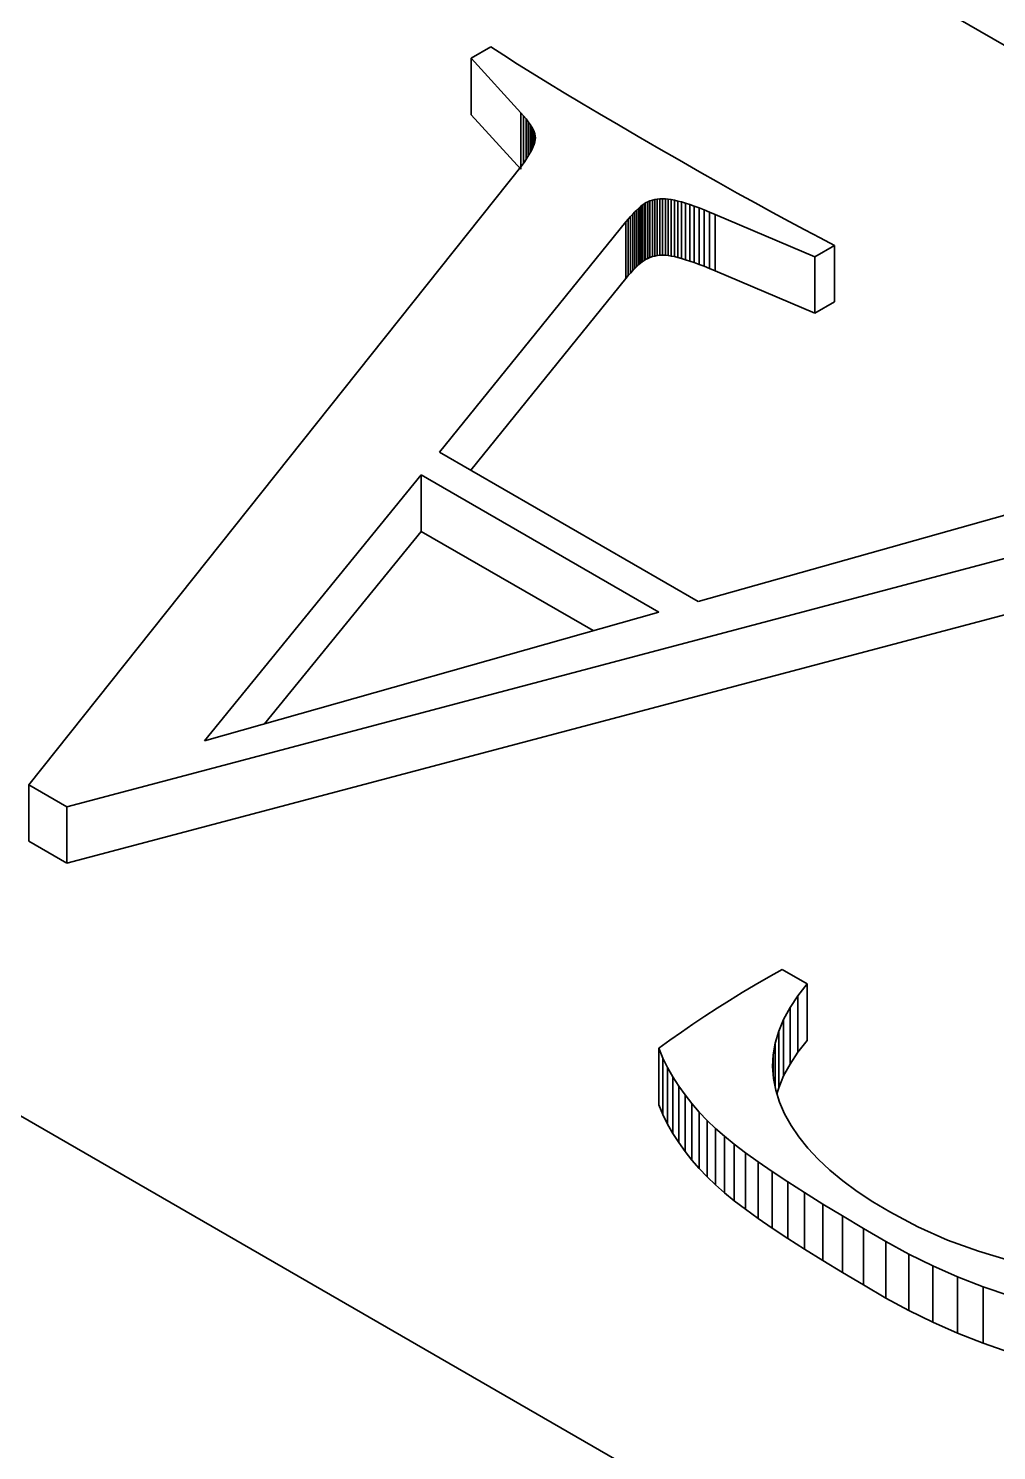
# Model space of a CAD drawing. Header units: millimetres. Extents: x -148 to 148, y -105 to 105.
# Drawn here: x 37.818 to 39.217, y 18.95 to 21.006 of the extents above; entities that cross this region are included whole.
import ezdxf

# ---------------------------------------------------------------- set-up
doc = ezdxf.new("R2010")
doc.units = ezdxf.units.MM
doc.layers.add('粗实线层', color=7, linetype='Continuous', lineweight=35)

msp = doc.modelspace()

# ---------------------------------------------------------------- linework, layer by layer
at = {"layer": '粗实线层', "color": 7, "lineweight": 35, "ltscale": 0.236784}
for p, q in [((34.4729, 23.7267), (42.6753, 18.991)), ((40.554, 17.8479), (32.3516, 22.5836))]:
    msp.add_line(p, q, dxfattribs=at)
at = {"layer": '粗实线层', "color": 7, "lineweight": 35, "ltscale": 0.000821026}
for p, q in [((38.4577, 20.9624), (38.4861, 20.9788)), ((38.9829, 20.6103), (38.9545, 20.5939))]:
    msp.add_line(p, q, dxfattribs=at)
at = {"layer": '粗实线层', "color": 7, "lineweight": 35, "ltscale": 0.000559232}
msp.add_line((38.4861, 20.9788), (38.5049, 20.9667), dxfattribs=at)
at = {"layer": '粗实线层', "color": 7, "lineweight": 35, "ltscale": 0.000592757}
msp.add_line((38.5049, 20.9667), (38.525, 20.954), dxfattribs=at)
at = {"layer": '粗实线层', "color": 7, "lineweight": 35, "ltscale": 0.002041}
for p, q in [((38.4577, 20.8807), (38.4577, 20.9624)), ((38.5297, 20.8019), (38.5297, 20.8836)), ((38.7305, 20.6776), (38.7305, 20.7592)), ((38.7344, 20.6777), (38.7344, 20.7594)), ((38.7384, 20.6776), (38.7384, 20.7592)), ((38.6942, 20.6586), (38.6942, 20.7403)), ((38.6971, 20.6615), (38.6971, 20.7431)), ((38.6999, 20.6641), (38.6999, 20.7457)), ((38.7025, 20.6664), (38.7025, 20.748)), ((38.7051, 20.6684), (38.7051, 20.7501)), ((38.7076, 20.6702), (38.7076, 20.7518)), ((38.7099, 20.6716), (38.7099, 20.7533)), ((38.713, 20.6732), (38.713, 20.7549)), ((38.7162, 20.6746), (38.7162, 20.7563)), ((38.7196, 20.6757), (38.7196, 20.7574)), ((38.7231, 20.6766), (38.7231, 20.7583)), ((38.7267, 20.6772), (38.7267, 20.7589)), ((38.7426, 20.6772), (38.7426, 20.7588)), ((38.7469, 20.6766), (38.7469, 20.7582)), ((38.7514, 20.6757), (38.7514, 20.7573)), ((38.7564, 20.6745), (38.7564, 20.7561)), ((38.7617, 20.673), (38.7617, 20.7547)), ((38.7675, 20.6713), (38.7675, 20.7529)), ((38.7737, 20.6693), (38.7737, 20.7509)), ((38.7872, 20.6645), (38.7872, 20.7461)), ((38.7945, 20.6617), (38.7945, 20.7433)), ((38.8022, 20.6586), (38.8022, 20.7402)), ((38.6814, 20.6443), (38.6814, 20.7259)), ((38.6848, 20.6483), (38.6848, 20.7299)), ((38.688, 20.652), (38.688, 20.7337)), ((38.6912, 20.6555), (38.6912, 20.7371)), ((38.8104, 20.6552), (38.8104, 20.7368)), ((38.9829, 20.6103), (38.9829, 20.692)), ((38.9545, 20.5939), (38.9545, 20.6755)), ((38.3856, 20.2786), (38.3856, 20.3602)), ((37.8186, 19.8308), (37.8186, 19.9125)), ((37.8736, 19.7991), (37.8736, 19.8807)), ((38.9431, 19.5429), (38.9431, 19.6245)), ((38.9185, 19.5087), (38.9185, 19.5904)), ((38.9298, 19.5258), (38.9298, 19.6074)), ((38.9093, 19.4916), (38.9093, 19.5733)), ((38.9022, 19.4745), (38.9022, 19.5562)), ((38.7288, 19.4498), (38.7288, 19.5315)), ((38.7349, 19.4357), (38.7349, 19.5174)), ((38.7417, 19.422), (38.7417, 19.5036)), ((38.7493, 19.4085), (38.7493, 19.4901)), ((38.7668, 19.3825), (38.7668, 19.4641)), ((38.7766, 19.3699), (38.7766, 19.4516)), ((38.7872, 19.3577), (38.7872, 19.4393)), ((38.7986, 19.3458), (38.7986, 19.4274)), ((38.8108, 19.3341), (38.8108, 19.4158)), ((38.8237, 19.3228), (38.8237, 19.4045)), ((38.8379, 19.3112), (38.8379, 19.3929)), ((38.8542, 19.2989), (38.8542, 19.3805)), ((38.8725, 19.2857), (38.8725, 19.3673)), ((38.8928, 19.2717), (38.8928, 19.3533)), ((38.9152, 19.2568), (38.9152, 19.3385)), ((38.9395, 19.2412), (38.9395, 19.3229)), ((38.9658, 19.2248), (38.9658, 19.3064)), ((38.9942, 19.2075), (38.9942, 19.2892)), ((39.0569, 19.1706), (39.0569, 19.2523)), ((39.0902, 19.1524), (39.0902, 19.2341)), ((39.1247, 19.1355), (39.1247, 19.2171)), ((39.1606, 19.1197), (39.1606, 19.2014)), ((39.1977, 19.1053), (39.1977, 19.1869))]:
    msp.add_line(p, q, dxfattribs=at)
at = {"layer": '粗实线层', "color": 7, "lineweight": 35, "ltscale": 0.00267}
for p, q in [((38.5297, 20.8836), (38.4577, 20.9624)), ((38.5297, 20.8019), (38.4577, 20.8807))]:
    msp.add_line(p, q, dxfattribs=at)
at = {"layer": '粗实线层', "color": 7, "lineweight": 35, "ltscale": 0.000625662}
msp.add_line((38.525, 20.954), (38.5462, 20.9408), dxfattribs=at)
at = {"layer": '粗实线层', "color": 7, "lineweight": 35, "ltscale": 0.00065916}
msp.add_line((38.5462, 20.9408), (38.5687, 20.927), dxfattribs=at)
at = {"layer": '粗实线层', "color": 7, "lineweight": 35, "ltscale": 0.000692433}
msp.add_line((38.5687, 20.927), (38.5923, 20.9126), dxfattribs=at)
at = {"layer": '粗实线层', "color": 7, "lineweight": 35, "ltscale": 0.000725525}
msp.add_line((38.5923, 20.9126), (38.6172, 20.8976), dxfattribs=at)
at = {"layer": '粗实线层', "color": 7, "lineweight": 35, "ltscale": 0.000149751}
msp.add_line((38.5337, 20.8791), (38.5297, 20.8836), dxfattribs=at)
at = {"layer": '粗实线层', "color": 7, "lineweight": 35, "ltscale": 0.000758961}
msp.add_line((38.6172, 20.8976), (38.6433, 20.8821), dxfattribs=at)
at = {"layer": '粗实线层', "color": 7, "lineweight": 35, "ltscale": 0.001702}
msp.add_line((38.5337, 20.811), (38.5337, 20.8791), dxfattribs=at)
at = {"layer": '粗实线层', "color": 7, "lineweight": 35, "ltscale": 0.000139543}
msp.add_line((38.5372, 20.8748), (38.5337, 20.8791), dxfattribs=at)
at = {"layer": '粗实线层', "color": 7, "lineweight": 35, "ltscale": 0.001465}
msp.add_line((38.5372, 20.8162), (38.5372, 20.8748), dxfattribs=at)
at = {"layer": '粗实线层', "color": 7, "lineweight": 35, "ltscale": 0.000129017}
msp.add_line((38.5404, 20.8706), (38.5372, 20.8748), dxfattribs=at)
at = {"layer": '粗实线层', "color": 7, "lineweight": 35, "ltscale": 0.001239}
msp.add_line((38.5404, 20.8211), (38.5404, 20.8706), dxfattribs=at)
at = {"layer": '粗实线层', "color": 7, "lineweight": 35, "ltscale": 0.000118725}
msp.add_line((38.5431, 20.8667), (38.5404, 20.8706), dxfattribs=at)
at = {"layer": '粗实线层', "color": 7, "lineweight": 35, "ltscale": 0.001025}
msp.add_line((38.5431, 20.8257), (38.5431, 20.8667), dxfattribs=at)
at = {"layer": '粗实线层', "color": 7, "lineweight": 35, "ltscale": 0.000109136}
msp.add_line((38.5454, 20.863), (38.5431, 20.8667), dxfattribs=at)
at = {"layer": '粗实线层', "color": 7, "lineweight": 35, "ltscale": 0.000823975}
msp.add_line((38.5454, 20.8301), (38.5454, 20.863), dxfattribs=at)
at = {"layer": '粗实线层', "color": 7, "lineweight": 35, "ltscale": 9.98329e-05}
msp.add_line((38.5473, 20.8595), (38.5454, 20.863), dxfattribs=at)
at = {"layer": '粗实线层', "color": 7, "lineweight": 35, "ltscale": 0.000792606}
msp.add_line((38.6433, 20.8821), (38.6706, 20.866), dxfattribs=at)
at = {"layer": '粗实线层', "color": 7, "lineweight": 35, "ltscale": 0.000825741}
msp.add_line((38.6706, 20.866), (38.6991, 20.8493), dxfattribs=at)
at = {"layer": '粗实线层', "color": 7, "lineweight": 35, "ltscale": 0.000634384}
msp.add_line((38.5473, 20.8341), (38.5473, 20.8595), dxfattribs=at)
at = {"layer": '粗实线层', "color": 7, "lineweight": 35, "ltscale": 9.05177e-05}
msp.add_line((38.5487, 20.8562), (38.5473, 20.8595), dxfattribs=at)
at = {"layer": '粗实线层', "color": 7, "lineweight": 35, "ltscale": 0.000457382}
msp.add_line((38.5487, 20.8379), (38.5487, 20.8562), dxfattribs=at)
at = {"layer": '粗实线层', "color": 7, "lineweight": 35, "ltscale": 8.20293e-05}
msp.add_line((38.5498, 20.8531), (38.5487, 20.8562), dxfattribs=at)
at = {"layer": '粗实线层', "color": 7, "lineweight": 35, "ltscale": 8.53581e-05}
msp.add_line((38.5489, 20.8384), (38.5498, 20.8416), dxfattribs=at)
at = {"layer": '粗实线层', "color": 7, "lineweight": 35, "ltscale": 0.000292587}
msp.add_line((38.5498, 20.8414), (38.5498, 20.8531), dxfattribs=at)
at = {"layer": '粗实线层', "color": 7, "lineweight": 35, "ltscale": 7.48935e-05}
msp.add_line((38.5504, 20.8502), (38.5498, 20.8531), dxfattribs=at)
at = {"layer": '粗实线层', "color": 7, "lineweight": 35, "ltscale": 7.68385e-05}
msp.add_line((38.5498, 20.8416), (38.5504, 20.8447), dxfattribs=at)
at = {"layer": '粗实线层', "color": 7, "lineweight": 35, "ltscale": 6.84916e-05}
msp.add_line((38.5506, 20.8474), (38.5504, 20.8502), dxfattribs=at)
at = {"layer": '粗实线层', "color": 7, "lineweight": 35, "ltscale": 6.92239e-05}
msp.add_line((38.5504, 20.8447), (38.5506, 20.8474), dxfattribs=at)
at = {"layer": '粗实线层', "color": 7, "lineweight": 35, "ltscale": 0.000859217}
msp.add_line((38.6991, 20.8493), (38.7289, 20.8321), dxfattribs=at)
at = {"layer": '粗实线层', "color": 7, "lineweight": 35, "ltscale": 0.000135501}
msp.add_line((38.5385, 20.818), (38.5413, 20.8226), dxfattribs=at)
at = {"layer": '粗实线层', "color": 7, "lineweight": 35, "ltscale": 0.000124535}
msp.add_line((38.5413, 20.8226), (38.5438, 20.8269), dxfattribs=at)
at = {"layer": '粗实线层', "color": 7, "lineweight": 35, "ltscale": 0.000114478}
msp.add_line((38.5438, 20.8269), (38.5459, 20.831), dxfattribs=at)
at = {"layer": '粗实线层', "color": 7, "lineweight": 35, "ltscale": 0.0001045}
msp.add_line((38.5459, 20.831), (38.5476, 20.8348), dxfattribs=at)
at = {"layer": '粗实线层', "color": 7, "lineweight": 35, "ltscale": 9.45191e-05}
msp.add_line((38.5476, 20.8348), (38.5489, 20.8384), dxfattribs=at)
at = {"layer": '粗实线层', "color": 7, "lineweight": 35, "ltscale": 0.000860767}
msp.add_line((38.7289, 20.8321), (38.7587, 20.8149), dxfattribs=at)
at = {"layer": '粗实线层', "color": 7, "lineweight": 35, "ltscale": 0.028618}
msp.add_line((37.8186, 19.9125), (38.5316, 20.808), dxfattribs=at)
at = {"layer": '粗实线层', "color": 7, "lineweight": 35, "ltscale": 0.000156631}
msp.add_line((38.5316, 20.808), (38.5352, 20.8131), dxfattribs=at)
at = {"layer": '粗实线层', "color": 7, "lineweight": 35, "ltscale": 0.000145582}
msp.add_line((38.5352, 20.8131), (38.5385, 20.818), dxfattribs=at)
at = {"layer": '粗实线层', "color": 7, "lineweight": 35, "ltscale": 0.000830718}
msp.add_line((38.7587, 20.8149), (38.7876, 20.7985), dxfattribs=at)
at = {"layer": '粗实线层', "color": 7, "lineweight": 35, "ltscale": 0.000800634}
msp.add_line((38.7876, 20.7985), (38.8154, 20.7827), dxfattribs=at)
at = {"layer": '粗实线层', "color": 7, "lineweight": 35, "ltscale": 0.000770419}
msp.add_line((38.8154, 20.7827), (38.8423, 20.7676), dxfattribs=at)
at = {"layer": '粗实线层', "color": 7, "lineweight": 35, "ltscale": 9.46668e-05}
for p, q in [((38.7305, 20.7592), (38.7267, 20.7589)), ((38.7305, 20.6776), (38.7267, 20.6772))]:
    msp.add_line(p, q, dxfattribs=at)
at = {"layer": '粗实线层', "color": 7, "lineweight": 35, "ltscale": 9.73226e-05}
msp.add_line((38.7344, 20.7594), (38.7305, 20.7592), dxfattribs=at)
at = {"layer": '粗实线层', "color": 7, "lineweight": 35, "ltscale": 0.000100767}
for p, q in [((38.7384, 20.7592), (38.7344, 20.7594)), ((38.7384, 20.6776), (38.7344, 20.6777))]:
    msp.add_line(p, q, dxfattribs=at)
at = {"layer": '粗实线层', "color": 7, "lineweight": 35, "ltscale": 0.000104577}
for p, q in [((38.7426, 20.7588), (38.7384, 20.7592)), ((38.7426, 20.6772), (38.7384, 20.6776))]:
    msp.add_line(p, q, dxfattribs=at)
at = {"layer": '粗实线层', "color": 7, "lineweight": 35, "ltscale": 0.000740551}
msp.add_line((38.8423, 20.7676), (38.8682, 20.7533), dxfattribs=at)
at = {"layer": '粗实线层', "color": 7, "lineweight": 35, "ltscale": 0.000109272}
for p, q in [((38.6942, 20.7403), (38.6912, 20.7371)), ((38.6942, 20.6586), (38.6912, 20.6555))]:
    msp.add_line(p, q, dxfattribs=at)
at = {"layer": '粗实线层', "color": 7, "lineweight": 35, "ltscale": 0.000102232}
for p, q in [((38.6971, 20.7431), (38.6942, 20.7403)), ((38.6971, 20.6615), (38.6942, 20.6586))]:
    msp.add_line(p, q, dxfattribs=at)
at = {"layer": '粗实线层', "color": 7, "lineweight": 35, "ltscale": 9.52827e-05}
for p, q in [((38.6999, 20.7457), (38.6971, 20.7431)), ((38.6999, 20.6641), (38.6971, 20.6615))]:
    msp.add_line(p, q, dxfattribs=at)
at = {"layer": '粗实线层', "color": 7, "lineweight": 35, "ltscale": 8.81732e-05}
msp.add_line((38.7025, 20.748), (38.6999, 20.7457), dxfattribs=at)
at = {"layer": '粗实线层', "color": 7, "lineweight": 35, "ltscale": 8.17387e-05}
msp.add_line((38.7051, 20.7501), (38.7025, 20.748), dxfattribs=at)
at = {"layer": '粗实线层', "color": 7, "lineweight": 35, "ltscale": 7.4943e-05}
for p, q in [((38.7076, 20.7518), (38.7051, 20.7501)), ((38.7076, 20.6702), (38.7051, 20.6684))]:
    msp.add_line(p, q, dxfattribs=at)
at = {"layer": '粗实线层', "color": 7, "lineweight": 35, "ltscale": 6.89026e-05}
for p, q in [((38.7099, 20.7533), (38.7076, 20.7518)), ((38.7099, 20.6716), (38.7076, 20.6702))]:
    msp.add_line(p, q, dxfattribs=at)
at = {"layer": '粗实线层', "color": 7, "lineweight": 35, "ltscale": 8.73599e-05}
for p, q in [((38.713, 20.7549), (38.7099, 20.7533)), ((38.713, 20.6732), (38.7099, 20.6716))]:
    msp.add_line(p, q, dxfattribs=at)
at = {"layer": '粗实线层', "color": 7, "lineweight": 35, "ltscale": 8.78574e-05}
for p, q in [((38.7162, 20.7563), (38.713, 20.7549)), ((38.7162, 20.6746), (38.713, 20.6732))]:
    msp.add_line(p, q, dxfattribs=at)
at = {"layer": '粗实线层', "color": 7, "lineweight": 35, "ltscale": 8.89054e-05}
for p, q in [((38.7196, 20.7574), (38.7162, 20.7563)), ((38.7196, 20.6757), (38.7162, 20.6746))]:
    msp.add_line(p, q, dxfattribs=at)
at = {"layer": '粗实线层', "color": 7, "lineweight": 35, "ltscale": 9.0022e-05}
for p, q in [((38.7231, 20.7583), (38.7196, 20.7574)), ((38.7231, 20.6766), (38.7196, 20.6757))]:
    msp.add_line(p, q, dxfattribs=at)
at = {"layer": '粗实线层', "color": 7, "lineweight": 35, "ltscale": 9.20631e-05}
msp.add_line((38.7267, 20.7589), (38.7231, 20.7583), dxfattribs=at)
at = {"layer": '粗实线层', "color": 7, "lineweight": 35, "ltscale": 0.000108384}
for p, q in [((38.7469, 20.7582), (38.7426, 20.7588)), ((38.7469, 20.6766), (38.7426, 20.6772))]:
    msp.add_line(p, q, dxfattribs=at)
at = {"layer": '粗实线层', "color": 7, "lineweight": 35, "ltscale": 0.000116333}
msp.add_line((38.7514, 20.7573), (38.7469, 20.7582), dxfattribs=at)
at = {"layer": '粗实线层', "color": 7, "lineweight": 35, "ltscale": 0.00012741}
msp.add_line((38.7564, 20.7561), (38.7514, 20.7573), dxfattribs=at)
at = {"layer": '粗实线层', "color": 7, "lineweight": 35, "ltscale": 0.000138713}
for p, q in [((38.7617, 20.7547), (38.7564, 20.7561)), ((38.7617, 20.673), (38.7564, 20.6745))]:
    msp.add_line(p, q, dxfattribs=at)
at = {"layer": '粗实线层', "color": 7, "lineweight": 35, "ltscale": 0.000150135}
for p, q in [((38.7675, 20.7529), (38.7617, 20.7547)), ((38.7675, 20.6713), (38.7617, 20.673))]:
    msp.add_line(p, q, dxfattribs=at)
at = {"layer": '粗实线层', "color": 7, "lineweight": 35, "ltscale": 0.000162013}
for p, q in [((38.7737, 20.7509), (38.7675, 20.7529)), ((38.7737, 20.6693), (38.7675, 20.6713))]:
    msp.add_line(p, q, dxfattribs=at)
at = {"layer": '粗实线层', "color": 7, "lineweight": 35, "ltscale": 0.000173115}
msp.add_line((38.7802, 20.7487), (38.7737, 20.7509), dxfattribs=at)
at = {"layer": '粗实线层', "color": 7, "lineweight": 35, "ltscale": 0.002042}
for p, q in [((38.7802, 20.667), (38.7802, 20.7487)), ((38.7577, 19.3953), (38.7577, 19.477)), ((39.0245, 19.1895), (39.0245, 19.2711))]:
    msp.add_line(p, q, dxfattribs=at)
at = {"layer": '粗实线层', "color": 7, "lineweight": 35, "ltscale": 0.00018538}
msp.add_line((38.7872, 20.7461), (38.7802, 20.7487), dxfattribs=at)
at = {"layer": '粗实线层', "color": 7, "lineweight": 35, "ltscale": 0.000196454}
msp.add_line((38.7945, 20.7433), (38.7872, 20.7461), dxfattribs=at)
at = {"layer": '粗实线层', "color": 7, "lineweight": 35, "ltscale": 0.000208686}
for p, q in [((38.8022, 20.7402), (38.7945, 20.7433)), ((38.8022, 20.6586), (38.7945, 20.6617))]:
    msp.add_line(p, q, dxfattribs=at)
at = {"layer": '粗实线层', "color": 7, "lineweight": 35, "ltscale": 0.000220108}
msp.add_line((38.8104, 20.7368), (38.8022, 20.7402), dxfattribs=at)
at = {"layer": '粗实线层', "color": 7, "lineweight": 35, "ltscale": 0.000710549}
msp.add_line((38.8682, 20.7533), (38.8931, 20.7396), dxfattribs=at)
at = {"layer": '粗实线层', "color": 7, "lineweight": 35, "ltscale": 0.000680196}
msp.add_line((38.8931, 20.7396), (38.9171, 20.7267), dxfattribs=at)
at = {"layer": '粗实线层', "color": 7, "lineweight": 35, "ltscale": 0.010703}
msp.add_line((38.6814, 20.7259), (38.4122, 20.3931), dxfattribs=at)
at = {"layer": '粗实线层', "color": 7, "lineweight": 35, "ltscale": 0.0001308}
for p, q in [((38.6848, 20.7299), (38.6814, 20.7259)), ((38.6848, 20.6483), (38.6814, 20.6443))]:
    msp.add_line(p, q, dxfattribs=at)
at = {"layer": '粗实线层', "color": 7, "lineweight": 35, "ltscale": 0.000123592}
for p, q in [((38.688, 20.7337), (38.6848, 20.7299)), ((38.688, 20.652), (38.6848, 20.6483))]:
    msp.add_line(p, q, dxfattribs=at)
at = {"layer": '粗实线层', "color": 7, "lineweight": 35, "ltscale": 0.000116396}
for p, q in [((38.6912, 20.7371), (38.688, 20.7337)), ((38.6912, 20.6555), (38.688, 20.652))]:
    msp.add_line(p, q, dxfattribs=at)
at = {"layer": '粗实线层', "color": 7, "lineweight": 35, "ltscale": 0.003915}
for p, q in [((38.9545, 20.6755), (38.8104, 20.7368)), ((38.9545, 20.5939), (38.8104, 20.6552))]:
    msp.add_line(p, q, dxfattribs=at)
at = {"layer": '粗实线层', "color": 7, "lineweight": 35, "ltscale": 0.000650563}
msp.add_line((38.9171, 20.7267), (38.94, 20.7144), dxfattribs=at)
at = {"layer": '粗实线层', "color": 7, "lineweight": 35, "ltscale": 0.000620435}
msp.add_line((38.94, 20.7144), (38.962, 20.7028), dxfattribs=at)
at = {"layer": '粗实线层', "color": 7, "lineweight": 35, "ltscale": 0.000590157}
msp.add_line((38.962, 20.7028), (38.9829, 20.692), dxfattribs=at)
at = {"layer": '粗实线层', "color": 7, "lineweight": 35, "ltscale": 9.21271e-05}
msp.add_line((38.7267, 20.6772), (38.7231, 20.6766), dxfattribs=at)
at = {"layer": '粗实线层', "color": 7, "lineweight": 35, "ltscale": 9.73114e-05}
msp.add_line((38.7344, 20.6777), (38.7305, 20.6776), dxfattribs=at)
at = {"layer": '粗实线层', "color": 7, "lineweight": 35, "ltscale": 0.000821217}
msp.add_line((38.9829, 20.692), (38.9545, 20.6755), dxfattribs=at)
at = {"layer": '粗实线层', "color": 7, "lineweight": 35, "ltscale": 8.84228e-05}
msp.add_line((38.7025, 20.6664), (38.6999, 20.6641), dxfattribs=at)
at = {"layer": '粗实线层', "color": 7, "lineweight": 35, "ltscale": 8.15025e-05}
msp.add_line((38.7051, 20.6684), (38.7025, 20.6664), dxfattribs=at)
at = {"layer": '粗实线层', "color": 7, "lineweight": 35, "ltscale": 0.000116259}
msp.add_line((38.7514, 20.6757), (38.7469, 20.6766), dxfattribs=at)
at = {"layer": '粗实线层', "color": 7, "lineweight": 35, "ltscale": 0.000127498}
msp.add_line((38.7564, 20.6745), (38.7514, 20.6757), dxfattribs=at)
at = {"layer": '粗实线层', "color": 7, "lineweight": 35, "ltscale": 0.00017324}
msp.add_line((38.7802, 20.667), (38.7737, 20.6693), dxfattribs=at)
at = {"layer": '粗实线层', "color": 7, "lineweight": 35, "ltscale": 0.000185118}
msp.add_line((38.7872, 20.6645), (38.7802, 20.667), dxfattribs=at)
at = {"layer": '粗实线层', "color": 7, "lineweight": 35, "ltscale": 0.000196591}
msp.add_line((38.7945, 20.6617), (38.7872, 20.6645), dxfattribs=at)
at = {"layer": '粗实线层', "color": 7, "lineweight": 35, "ltscale": 0.000219963}
msp.add_line((38.8104, 20.6552), (38.8022, 20.6586), dxfattribs=at)
at = {"layer": '粗实线层', "color": 7, "lineweight": 35, "ltscale": 0.008913}
msp.add_line((38.6814, 20.6443), (38.4572, 20.3671), dxfattribs=at)
at = {"layer": '粗实线层', "color": 7, "lineweight": 35, "ltscale": 0.010784}
msp.add_line((38.4122, 20.3931), (38.7857, 20.1774), dxfattribs=at)
at = {"layer": '粗实线层', "color": 7, "lineweight": 35, "ltscale": 0.012389}
msp.add_line((38.3856, 20.3602), (38.0727, 19.9759), dxfattribs=at)
at = {"layer": '粗实线层', "color": 7, "lineweight": 35, "ltscale": 0.009908}
msp.add_line((38.7289, 20.1621), (38.3856, 20.3602), dxfattribs=at)
at = {"layer": '粗实线层', "color": 7, "lineweight": 35, "ltscale": 0.015365}
msp.add_line((38.7857, 20.1774), (39.3774, 20.3438), dxfattribs=at)
at = {"layer": '粗实线层', "color": 7, "lineweight": 35, "ltscale": 0.040607}
for p, q in [((39.4437, 20.2967), (37.8736, 19.8807)), ((39.4437, 20.2151), (37.8736, 19.7991))]:
    msp.add_line(p, q, dxfattribs=at)
at = {"layer": '粗实线层', "color": 7, "lineweight": 35, "ltscale": 0.008966}
msp.add_line((38.3856, 20.2786), (38.1592, 20.0005), dxfattribs=at)
at = {"layer": '粗实线层', "color": 7, "lineweight": 35, "ltscale": 0.00717}
msp.add_line((38.634, 20.1352), (38.3856, 20.2786), dxfattribs=at)
at = {"layer": '粗实线层', "color": 7, "lineweight": 35, "ltscale": 0.01705}
msp.add_line((38.0727, 19.9759), (38.7289, 20.1621), dxfattribs=at)
at = {"layer": '粗实线层', "color": 7, "lineweight": 35, "ltscale": 0.001588}
for p, q in [((37.8736, 19.8807), (37.8186, 19.9125)), ((37.8736, 19.7991), (37.8186, 19.8308))]:
    msp.add_line(p, q, dxfattribs=at)
at = {"layer": '粗实线层', "color": 7, "lineweight": 35, "ltscale": 0.000553079}
msp.add_line((38.8684, 19.6232), (38.8876, 19.6343), dxfattribs=at)
at = {"layer": '粗实线层', "color": 7, "lineweight": 35, "ltscale": 0.000560415}
msp.add_line((38.8876, 19.6343), (38.9071, 19.6453), dxfattribs=at)
at = {"layer": '粗实线层', "color": 7, "lineweight": 35, "ltscale": 0.00104}
msp.add_line((38.9071, 19.6453), (38.9431, 19.6245), dxfattribs=at)
at = {"layer": '粗实线层', "color": 7, "lineweight": 35, "ltscale": 0.000539157}
msp.add_line((38.8312, 19.6008), (38.8496, 19.6121), dxfattribs=at)
at = {"layer": '粗实线层', "color": 7, "lineweight": 35, "ltscale": 0.000546011}
msp.add_line((38.8496, 19.6121), (38.8684, 19.6232), dxfattribs=at)
at = {"layer": '粗实线层', "color": 7, "lineweight": 35, "ltscale": 0.000542108}
for p, q in [((38.9431, 19.6245), (38.9298, 19.6074)), ((38.9431, 19.5429), (38.9298, 19.5258))]:
    msp.add_line(p, q, dxfattribs=at)
at = {"layer": '粗实线层', "color": 7, "lineweight": 35, "ltscale": 0.000525451}
msp.add_line((38.7956, 19.578), (38.8132, 19.5895), dxfattribs=at)
at = {"layer": '粗实线层', "color": 7, "lineweight": 35, "ltscale": 0.000532138}
msp.add_line((38.8132, 19.5895), (38.8312, 19.6008), dxfattribs=at)
at = {"layer": '粗实线层', "color": 7, "lineweight": 35, "ltscale": 0.000485233}
msp.add_line((38.9185, 19.5904), (38.9093, 19.5733), dxfattribs=at)
at = {"layer": '粗实线层', "color": 7, "lineweight": 35, "ltscale": 0.000511761}
for p, q in [((38.9298, 19.6074), (38.9185, 19.5904)), ((38.9298, 19.5258), (38.9185, 19.5087))]:
    msp.add_line(p, q, dxfattribs=at)
at = {"layer": '粗实线层', "color": 7, "lineweight": 35, "ltscale": 0.000518741}
msp.add_line((38.7783, 19.5665), (38.7956, 19.578), dxfattribs=at)
at = {"layer": '粗实线层', "color": 7, "lineweight": 35, "ltscale": 0.0004624}
msp.add_line((38.9093, 19.5733), (38.9022, 19.5562), dxfattribs=at)
at = {"layer": '粗实线层', "color": 7, "lineweight": 35, "ltscale": 0.000505403}
msp.add_line((38.745, 19.5432), (38.7615, 19.5549), dxfattribs=at)
at = {"layer": '粗实线层', "color": 7, "lineweight": 35, "ltscale": 0.000511914}
msp.add_line((38.7615, 19.5549), (38.7783, 19.5665), dxfattribs=at)
at = {"layer": '粗实线层', "color": 7, "lineweight": 35, "ltscale": 0.000444932}
msp.add_line((38.9022, 19.5562), (38.8971, 19.5391), dxfattribs=at)
at = {"layer": '粗实线层', "color": 7, "lineweight": 35, "ltscale": 0.000499308}
msp.add_line((38.7288, 19.5315), (38.745, 19.5432), dxfattribs=at)
at = {"layer": '粗实线层', "color": 7, "lineweight": 35, "ltscale": 0.000383436}
for p, q in [((38.7349, 19.5174), (38.7288, 19.5315)), ((38.7349, 19.4357), (38.7288, 19.4498))]:
    msp.add_line(p, q, dxfattribs=at)
at = {"layer": '粗实线层', "color": 7, "lineweight": 35, "ltscale": 0.000433543}
msp.add_line((38.8971, 19.5391), (38.8942, 19.522), dxfattribs=at)
at = {"layer": '粗实线层', "color": 7, "lineweight": 35, "ltscale": 0.001611}
msp.add_line((38.8971, 19.4747), (38.8971, 19.5391), dxfattribs=at)
at = {"layer": '粗实线层', "color": 7, "lineweight": 35, "ltscale": 0.000384531}
msp.add_line((38.7417, 19.5036), (38.7349, 19.5174), dxfattribs=at)
at = {"layer": '粗实线层', "color": 7, "lineweight": 35, "ltscale": 0.000427399}
msp.add_line((38.8942, 19.522), (38.8933, 19.505), dxfattribs=at)
at = {"layer": '粗实线层', "color": 7, "lineweight": 35, "ltscale": 0.000722504}
msp.add_line((38.8942, 19.4931), (38.8942, 19.522), dxfattribs=at)
at = {"layer": '粗实线层', "color": 7, "lineweight": 35, "ltscale": 0.000484897}
msp.add_line((38.9185, 19.5087), (38.9093, 19.4916), dxfattribs=at)
at = {"layer": '粗实线层', "color": 7, "lineweight": 35, "ltscale": 0.000386196}
msp.add_line((38.7493, 19.4901), (38.7417, 19.5036), dxfattribs=at)
at = {"layer": '粗实线层', "color": 7, "lineweight": 35, "ltscale": 0.000389445}
msp.add_line((38.7577, 19.477), (38.7493, 19.4901), dxfattribs=at)
at = {"layer": '粗实线层', "color": 7, "lineweight": 35, "ltscale": 0.000427981}
msp.add_line((38.8933, 19.505), (38.8946, 19.4879), dxfattribs=at)
at = {"layer": '粗实线层', "color": 7, "lineweight": 35, "ltscale": 0.00043489}
msp.add_line((38.8946, 19.4879), (38.8979, 19.4708), dxfattribs=at)
at = {"layer": '粗实线层', "color": 7, "lineweight": 35, "ltscale": 0.000462752}
msp.add_line((38.9093, 19.4916), (38.9022, 19.4745), dxfattribs=at)
at = {"layer": '粗实线层', "color": 7, "lineweight": 35, "ltscale": 0.000393832}
msp.add_line((38.7668, 19.4641), (38.7577, 19.477), dxfattribs=at)
at = {"layer": '粗实线层', "color": 7, "lineweight": 35, "ltscale": 0.000447716}
msp.add_line((38.8979, 19.4708), (38.9033, 19.4537), dxfattribs=at)
at = {"layer": '粗实线层', "color": 7, "lineweight": 35, "ltscale": 0.000232606}
msp.add_line((38.9022, 19.4745), (38.8995, 19.4656), dxfattribs=at)
at = {"layer": '粗实线层', "color": 7, "lineweight": 35, "ltscale": 0.000398814}
for p, q in [((38.7766, 19.4516), (38.7668, 19.4641)), ((38.7766, 19.3699), (38.7668, 19.3825))]:
    msp.add_line(p, q, dxfattribs=at)
at = {"layer": '粗实线层', "color": 7, "lineweight": 35, "ltscale": 0.000405369}
msp.add_line((38.7872, 19.4393), (38.7766, 19.4516), dxfattribs=at)
at = {"layer": '粗实线层', "color": 7, "lineweight": 35, "ltscale": 0.000462633}
msp.add_line((38.9033, 19.4537), (38.9107, 19.4368), dxfattribs=at)
at = {"layer": '粗实线层', "color": 7, "lineweight": 35, "ltscale": 0.000384189}
msp.add_line((38.7417, 19.422), (38.7349, 19.4357), dxfattribs=at)
at = {"layer": '粗实线层', "color": 7, "lineweight": 35, "ltscale": 0.000412277}
for p, q in [((38.7986, 19.4274), (38.7872, 19.4393)), ((38.7986, 19.3458), (38.7872, 19.3577))]:
    msp.add_line(p, q, dxfattribs=at)
at = {"layer": '粗实线层', "color": 7, "lineweight": 35, "ltscale": 0.000420079}
for p, q in [((38.8108, 19.4158), (38.7986, 19.4274)), ((38.8108, 19.3341), (38.7986, 19.3458))]:
    msp.add_line(p, q, dxfattribs=at)
at = {"layer": '粗实线层', "color": 7, "lineweight": 35, "ltscale": 0.000478299}
msp.add_line((38.9107, 19.4368), (38.92, 19.42), dxfattribs=at)
at = {"layer": '粗实线层', "color": 7, "lineweight": 35, "ltscale": 0.000386528}
msp.add_line((38.7493, 19.4085), (38.7417, 19.422), dxfattribs=at)
at = {"layer": '粗实线层', "color": 7, "lineweight": 35, "ltscale": 0.000389768}
msp.add_line((38.7577, 19.3953), (38.7493, 19.4085), dxfattribs=at)
at = {"layer": '粗实线层', "color": 7, "lineweight": 35, "ltscale": 0.000428726}
msp.add_line((38.8237, 19.4045), (38.8108, 19.4158), dxfattribs=at)
at = {"layer": '粗实线层', "color": 7, "lineweight": 35, "ltscale": 0.000459695}
for p, q in [((38.8379, 19.3929), (38.8237, 19.4045)), ((38.8379, 19.3112), (38.8237, 19.3228))]:
    msp.add_line(p, q, dxfattribs=at)
at = {"layer": '粗实线层', "color": 7, "lineweight": 35, "ltscale": 0.000498129}
msp.add_line((38.92, 19.42), (38.9312, 19.4036), dxfattribs=at)
at = {"layer": '粗实线层', "color": 7, "lineweight": 35, "ltscale": 0.00052117}
msp.add_line((38.9312, 19.4036), (38.9443, 19.3873), dxfattribs=at)
at = {"layer": '粗实线层', "color": 7, "lineweight": 35, "ltscale": 0.000393521}
msp.add_line((38.7668, 19.3825), (38.7577, 19.3953), dxfattribs=at)
at = {"layer": '粗实线层', "color": 7, "lineweight": 35, "ltscale": 0.00051156}
for p, q in [((38.8542, 19.3805), (38.8379, 19.3929)), ((38.8542, 19.2989), (38.8379, 19.3112))]:
    msp.add_line(p, q, dxfattribs=at)
at = {"layer": '粗实线层', "color": 7, "lineweight": 35, "ltscale": 0.000547861}
msp.add_line((38.9443, 19.3873), (38.9592, 19.3713), dxfattribs=at)
at = {"layer": '粗实线层', "color": 7, "lineweight": 35, "ltscale": 0.000405081}
msp.add_line((38.7872, 19.3577), (38.7766, 19.3699), dxfattribs=at)
at = {"layer": '粗实线层', "color": 7, "lineweight": 35, "ltscale": 0.000563985}
for p, q in [((38.8725, 19.3673), (38.8542, 19.3805)), ((38.8725, 19.2857), (38.8542, 19.2989))]:
    msp.add_line(p, q, dxfattribs=at)
at = {"layer": '粗实线层', "color": 7, "lineweight": 35, "ltscale": 0.000616789}
msp.add_line((38.8928, 19.3533), (38.8725, 19.3673), dxfattribs=at)
at = {"layer": '粗实线层', "color": 7, "lineweight": 35, "ltscale": 0.000577049}
msp.add_line((38.9592, 19.3713), (38.9761, 19.3556), dxfattribs=at)
at = {"layer": '粗实线层', "color": 7, "lineweight": 35, "ltscale": 0.000669615}
msp.add_line((38.9152, 19.3385), (38.8928, 19.3533), dxfattribs=at)
at = {"layer": '粗实线层', "color": 7, "lineweight": 35, "ltscale": 0.000608822}
msp.add_line((38.9761, 19.3556), (38.9949, 19.3401), dxfattribs=at)
at = {"layer": '粗实线层', "color": 7, "lineweight": 35, "ltscale": 0.000428978}
msp.add_line((38.8237, 19.3228), (38.8108, 19.3341), dxfattribs=at)
at = {"layer": '粗实线层', "color": 7, "lineweight": 35, "ltscale": 0.000722723}
for p, q in [((38.9395, 19.3229), (38.9152, 19.3385)), ((38.9395, 19.2412), (38.9152, 19.2568))]:
    msp.add_line(p, q, dxfattribs=at)
at = {"layer": '粗实线层', "color": 7, "lineweight": 35, "ltscale": 0.000776083}
for p, q in [((38.9658, 19.3064), (38.9395, 19.3229)), ((38.9658, 19.2248), (38.9395, 19.2412))]:
    msp.add_line(p, q, dxfattribs=at)
at = {"layer": '粗实线层', "color": 7, "lineweight": 35, "ltscale": 0.000642641}
msp.add_line((38.9949, 19.3401), (39.0156, 19.3248), dxfattribs=at)
at = {"layer": '粗实线层', "color": 7, "lineweight": 35, "ltscale": 0.000677865}
msp.add_line((39.0156, 19.3248), (39.0381, 19.3098), dxfattribs=at)
at = {"layer": '粗实线层', "color": 7, "lineweight": 35, "ltscale": 0.00082956}
for p, q in [((38.9942, 19.2892), (38.9658, 19.3064)), ((38.9942, 19.2075), (38.9658, 19.2248))]:
    msp.add_line(p, q, dxfattribs=at)
at = {"layer": '粗实线层', "color": 7, "lineweight": 35, "ltscale": 0.000714538}
msp.add_line((39.0381, 19.3098), (39.0626, 19.295), dxfattribs=at)
at = {"layer": '粗实线层', "color": 7, "lineweight": 35, "ltscale": 0.000616572}
msp.add_line((38.8928, 19.2717), (38.8725, 19.2857), dxfattribs=at)
at = {"layer": '粗实线层', "color": 7, "lineweight": 35, "ltscale": 0.000883132}
msp.add_line((39.0245, 19.2711), (38.9942, 19.2892), dxfattribs=at)
at = {"layer": '粗实线层', "color": 7, "lineweight": 35, "ltscale": 0.001154}
msp.add_line((39.0626, 19.295), (39.1034, 19.2733), dxfattribs=at)
at = {"layer": '粗实线层', "color": 7, "lineweight": 35, "ltscale": 0.000669825}
msp.add_line((38.9152, 19.2568), (38.8928, 19.2717), dxfattribs=at)
at = {"layer": '粗实线层', "color": 7, "lineweight": 35, "ltscale": 0.000936647}
msp.add_line((39.0569, 19.2523), (39.0245, 19.2711), dxfattribs=at)
at = {"layer": '粗实线层', "color": 7, "lineweight": 35, "ltscale": 0.001168}
msp.add_line((39.1034, 19.2733), (39.1461, 19.2544), dxfattribs=at)
at = {"layer": '粗实线层', "color": 7, "lineweight": 35, "ltscale": 0.000947985}
for p, q in [((39.0902, 19.2341), (39.0569, 19.2523)), ((39.0902, 19.1524), (39.0569, 19.1706))]:
    msp.add_line(p, q, dxfattribs=at)
at = {"layer": '粗实线层', "color": 7, "lineweight": 35, "ltscale": 0.001187}
msp.add_line((39.1461, 19.2544), (39.1907, 19.2381), dxfattribs=at)
at = {"layer": '粗实线层', "color": 7, "lineweight": 35, "ltscale": 0.000962031}
for p, q in [((39.1247, 19.2171), (39.0902, 19.2341)), ((39.1247, 19.1355), (39.0902, 19.1524))]:
    msp.add_line(p, q, dxfattribs=at)
at = {"layer": '粗实线层', "color": 7, "lineweight": 35, "ltscale": 0.001212}
msp.add_line((39.1907, 19.2381), (39.2372, 19.2245), dxfattribs=at)
at = {"layer": '粗实线层', "color": 7, "lineweight": 35, "ltscale": 0.000883327}
msp.add_line((39.0245, 19.1895), (38.9942, 19.2075), dxfattribs=at)
at = {"layer": '粗实线层', "color": 7, "lineweight": 35, "ltscale": 0.000978431}
for p, q in [((39.1606, 19.2014), (39.1247, 19.2171)), ((39.1606, 19.1197), (39.1247, 19.1355))]:
    msp.add_line(p, q, dxfattribs=at)
at = {"layer": '粗实线层', "color": 7, "lineweight": 35, "ltscale": 0.000996081}
for p, q in [((39.1977, 19.1869), (39.1606, 19.2014)), ((39.1977, 19.1053), (39.1606, 19.1197))]:
    msp.add_line(p, q, dxfattribs=at)
at = {"layer": '粗实线层', "color": 7, "lineweight": 35, "ltscale": 0.000936455}
msp.add_line((39.0569, 19.1706), (39.0245, 19.1895), dxfattribs=at)
at = {"layer": '粗实线层', "color": 7, "lineweight": 35, "ltscale": 0.001016}
for p, q in [((39.2361, 19.1737), (39.1977, 19.1869)), ((39.2361, 19.0921), (39.1977, 19.1053))]:
    msp.add_line(p, q, dxfattribs=at)

doc.saveas('drawing.dxf')
